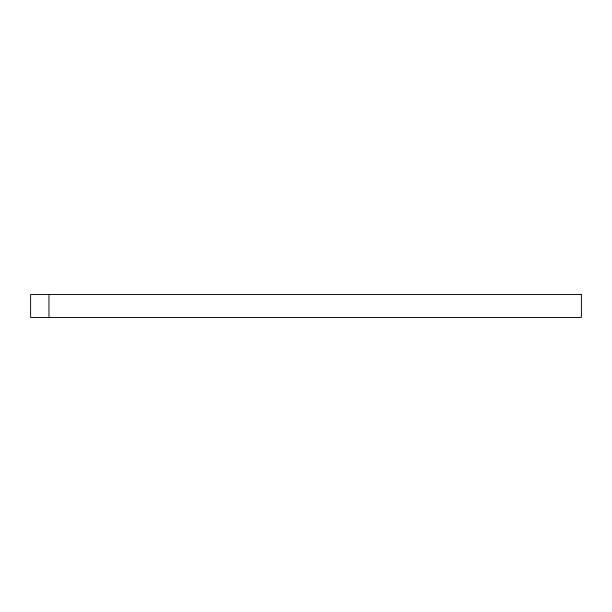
<?xml version="1.0" encoding="UTF-8"?>
<svg xmlns="http://www.w3.org/2000/svg" width="612" height="612" viewBox="0 0 612 612"><rect width="100%" height="100%" fill="white"/><g stroke="black" fill="none" stroke-linecap="round" stroke-linejoin="round"><path stroke-width="0.92" d="M48.96 294.525L48.96 317.475M581.4 294.525L30.6 294.525L30.6 317.475L581.4 317.475L581.4 294.525"/></g></svg>
